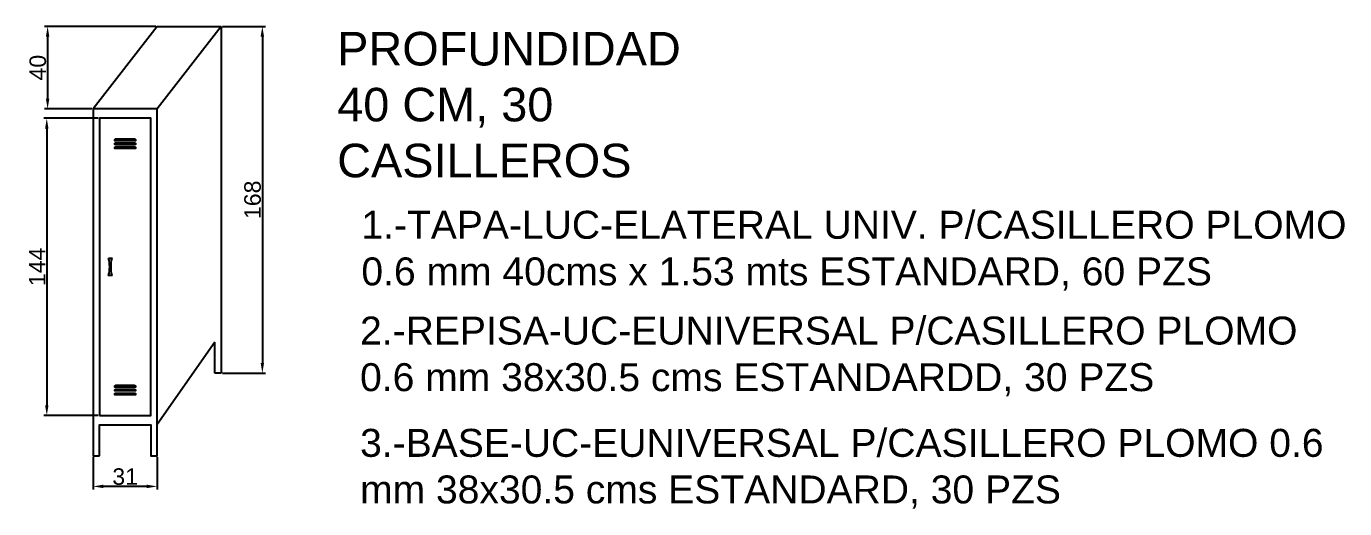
# Model space of a CAD drawing. Header units: millimetres. Extents: x 6614975 to 6624097, y 8742145 to 8746891.
# Drawn here: x 6616641 to 6617280, y 8743936 to 8744170 of the extents above; entities that cross this region are included whole.
import ezdxf

# ---------------------------------------------------------------- set-up
doc = ezdxf.new("R2010")
doc.units = ezdxf.units.MM
doc.styles.get("Standard").update_dxf_attribs({"font": 'arial.ttf'})
doc.dimstyles.new('ISO-25', dxfattribs={"dimtxt": 8, "dimasz": 5, "dimexe": 1.5, "dimexo": 0.625, "dimtad": 1, "dimtxsty": 'Standard', "dimcen": 2.5, "dimclrd": 1, "dimclre": 1, "dimclrt": 143, "dimadec": 0, "dimazin": 0, "dimtfac": 1, "dimtmove": 0, "dimatfit": 3, "dimfxl": 1, "dimarcsym": 0})

# ---------------------------------------------------------------- blocks, each defined once
blk = doc.blocks.new('*D90')
at = {"color": 1, "lineweight": -2, "transparency": 16777216}
for p, q in [((6616703.75, 8744169.96), (6616649.81, 8744169.96)), ((6616672.75, 8744129.96), (6616649.81, 8744129.96))]:
    blk.add_line(p, q, dxfattribs=at)
at = {"color": 1, "linetype": 'Continuous', "lineweight": -2, "transparency": 16777216}
blk.add_line((6616651.31, 8744164.96), (6616651.31, 8744134.96), dxfattribs=at)
at = {"color": 1, "transparency": 16777216}
for points in [[(6616650.48, 8744164.96), (6616652.15, 8744164.96), (6616651.31, 8744169.96)], [(6616650.48, 8744134.96), (6616652.15, 8744134.96), (6616651.31, 8744129.96)]]:
    blk.add_solid(points, dxfattribs=at)
at = {"layer": 'Defpoints', "color": 0, "transparency": 16777216}
for p in [(6616704.38, 8744169.96), (6616651.31, 8744129.96), (6616673.38, 8744129.96)]:
    blk.add_point(p, dxfattribs=at)
at = {"color": 143, "transparency": 16777216, "insert": (6616646.6, 8744149.96), "char_height": 8, "attachment_point": 5, "rotation": 90}
blk.add_mtext('40', dxfattribs=at)
blk = doc.blocks.new('*D91')
at = {"color": 1, "lineweight": -2, "transparency": 16777216}
for p, q in [((6616736, 8744169.96), (6616756.84, 8744169.96)), ((6616736, 8744001.96), (6616756.84, 8744001.96))]:
    blk.add_line(p, q, dxfattribs=at)
at = {"color": 1, "linetype": 'Continuous', "lineweight": -2, "transparency": 16777216}
blk.add_line((6616755.34, 8744164.96), (6616755.34, 8744006.96), dxfattribs=at)
at = {"color": 1, "transparency": 16777216}
for points in [[(6616754.5, 8744164.96), (6616756.17, 8744164.96), (6616755.34, 8744169.96)], [(6616754.5, 8744006.96), (6616756.17, 8744006.96), (6616755.34, 8744001.96)]]:
    blk.add_solid(points, dxfattribs=at)
at = {"layer": 'Defpoints', "color": 0, "transparency": 16777216}
for p in [(6616735.38, 8744169.96), (6616735.38, 8744001.96), (6616755.34, 8744001.96)]:
    blk.add_point(p, dxfattribs=at)
at = {"color": 143, "transparency": 16777216, "insert": (6616750.63, 8744085.96), "char_height": 8, "attachment_point": 5, "rotation": 90}
blk.add_mtext('168', dxfattribs=at)
blk = doc.blocks.new('*D92')
at = {"color": 1, "lineweight": -2, "transparency": 16777216}
for p, q in [((6616673.38, 8743961.33), (6616673.38, 8743945.63)), ((6616704.38, 8743961.33), (6616704.38, 8743945.63))]:
    blk.add_line(p, q, dxfattribs=at)
at = {"color": 1, "linetype": 'Continuous', "lineweight": -2, "transparency": 16777216}
blk.add_line((6616699.38, 8743947.13), (6616678.38, 8743947.13), dxfattribs=at)
at = {"color": 1, "transparency": 16777216}
for points in [[(6616678.38, 8743947.97), (6616678.38, 8743946.3), (6616673.38, 8743947.13)], [(6616699.38, 8743947.97), (6616699.38, 8743946.3), (6616704.38, 8743947.13)]]:
    blk.add_solid(points, dxfattribs=at)
at = {"layer": 'Defpoints', "color": 0, "transparency": 16777216}
for p in [(6616673.38, 8743961.96), (6616704.38, 8743961.96), (6616673.38, 8743947.13)]:
    blk.add_point(p, dxfattribs=at)
at = {"color": 143, "transparency": 16777216, "insert": (6616688.88, 8743951.84), "char_height": 8, "attachment_point": 5}
blk.add_mtext('31', dxfattribs=at)
blk = doc.blocks.new('*D93')
at = {"color": 1, "lineweight": -2, "transparency": 16777216}
for p, q in [((6616675.75, 8744125.46), (6616649.42, 8744125.46)), ((6616675.75, 8743981.46), (6616649.42, 8743981.46))]:
    blk.add_line(p, q, dxfattribs=at)
at = {"color": 1, "linetype": 'Continuous', "lineweight": -2, "transparency": 16777216}
blk.add_line((6616650.92, 8744120.46), (6616650.92, 8743986.46), dxfattribs=at)
at = {"color": 1, "transparency": 16777216}
for points in [[(6616650.09, 8744120.46), (6616651.75, 8744120.46), (6616650.92, 8744125.46)], [(6616650.09, 8743986.46), (6616651.75, 8743986.46), (6616650.92, 8743981.46)]]:
    blk.add_solid(points, dxfattribs=at)
at = {"layer": 'Defpoints', "color": 0, "transparency": 16777216}
for p in [(6616676.38, 8744125.46), (6616650.92, 8743981.46), (6616676.38, 8743981.46)]:
    blk.add_point(p, dxfattribs=at)
at = {"color": 143, "transparency": 16777216, "insert": (6616646.28, 8744053.46), "char_height": 8, "attachment_point": 5, "rotation": 90}
blk.add_mtext('144', dxfattribs=at)

msp = doc.modelspace()

# ---------------------------------------------------------------- linework, layer by layer
for p, q in [((6616704.379, 8744169.959), (6616673.379, 8744129.959)), ((6616735.379, 8744169.959), (6616704.379, 8744129.959)), ((6616704.379, 8744169.959), (6616735.379, 8744169.959)), ((6616735.379, 8744169.959), (6616735.379, 8744001.959)), ((6616681.029, 8744057.351), (6616681.229, 8744057.351)), ((6616681.129, 8744057.451), (6616681.129, 8744057.251)), ((6616682.029, 8744057.351), (6616682.229, 8744057.351)), ((6616682.129, 8744057.451), (6616682.129, 8744057.251)), ((6616681.029, 8744049.568), (6616681.229, 8744049.568)), ((6616681.129, 8744049.668), (6616681.129, 8744049.468)), ((6616682.029, 8744049.568), (6616682.229, 8744049.568)), ((6616682.129, 8744049.668), (6616682.129, 8744049.468)), ((6616732.379, 8744016.959), (6616704.379, 8743977.148)), ((6616732.379, 8744001.959), (6616732.379, 8744016.959)), ((6616735.379, 8744001.959), (6616732.379, 8744001.959))]:
    msp.add_line(p, q)
for points in [[(6616676.379, 8743961.959), (6616676.379, 8743976.959), (6616701.379, 8743976.959), (6616701.379, 8743961.959), (6616704.379, 8743961.959), (6616704.379, 8744129.959), (6616673.379, 8744129.959), (6616673.379, 8743961.959)], [(6616676.379, 8743981.459), (6616701.379, 8743981.459), (6616701.379, 8744125.459), (6616676.379, 8744125.459)]]:
    msp.add_lwpolyline(points, close=True)
for points in [[(6616693.879, 8744115.019), (6616693.879, 8744114.578), (6616683.879, 8744114.578), (6616683.879, 8744115.019, -0.4142136), (6616684.319, 8744115.459), (6616693.438, 8744115.459, -0.4142136)], [(6616693.879, 8744113.138), (6616693.879, 8744112.697), (6616683.879, 8744112.697), (6616683.879, 8744113.138, -0.4142136), (6616684.319, 8744113.578), (6616693.438, 8744113.578, -0.4142136)], [(6616693.879, 8744111.257), (6616693.879, 8744110.817), (6616683.879, 8744110.817), (6616683.879, 8744111.257, -0.4142136), (6616684.319, 8744111.697), (6616693.438, 8744111.697, -0.4142136)], [(6616693.879, 8743995.662), (6616693.879, 8743995.221), (6616683.879, 8743995.221), (6616683.879, 8743995.662, -0.4142136), (6616684.319, 8743996.102), (6616693.438, 8743996.102, -0.4142136)], [(6616693.879, 8743993.781), (6616693.879, 8743993.34), (6616683.879, 8743993.34), (6616683.879, 8743993.781, -0.4142136), (6616684.319, 8743994.221), (6616693.438, 8743994.221, -0.4142136)], [(6616693.879, 8743991.9), (6616693.879, 8743991.459), (6616683.879, 8743991.459), (6616683.879, 8743991.9, -0.4142136), (6616684.319, 8743992.34), (6616693.438, 8743992.34, -0.4142136)]]:
    msp.add_lwpolyline(points, format="xyb", close=True)
msp.add_lwpolyline([(6616680.879, 8744057.601), (6616682.379, 8744057.601, 0.1207012), (6616682.379, 8744049.318), (6616680.879, 8744049.318, 0.120703), (6616680.879, 8744057.601)], format="xyb")
for centre in [(6616681.129, 8744057.351), (6616682.129, 8744057.351), (6616681.129, 8744049.568), (6616682.129, 8744049.568)]:
    msp.add_circle(centre, 0.1)

# ---------------------------------------------------------------- texts
at = {"char_height": 16.24849, "attachment_point": 1}
for s, width, heights, insert in [('PROFUNDIDAD 40 CM, 30 CASILLEROS', 165.49439, [0], (6616791.589, 8744167.275)), ('{\\H0.83333x;1.-TAPA-LUC-ELATERAL UNIV. P/CASILLERO PLOMO 0.6 mm 40cms x 1.53 mts ESTANDARD, 60 PZS}', 495.00812, [45.916], (6616803.311, 8744080.62)), ('{\\H0.83333x;2.-REPISA-UC-EUNIVERSAL P/CASILLERO PLOMO 0.6 mm 38x30.5 cms ESTANDARDD, 30 PZS}', 473.48605, [56.037], (6616802.678, 8744029.386)), ('{\\H0.83333x;3.-BASE-UC-EUNIVERSAL P/CASILLERO PLOMO 0.6 mm 38x30.5 cms ESTANDARD, 30 PZS}', 472.85304, [58.567], (6616802.678, 8743974.99))]:
    msp.add_mtext_dynamic_manual_height_columns(s, width=width, gutter_width=81.242, heights=heights, dxfattribs=dict(at, insert=insert))

# ---------------------------------------------------------------- dimensions: what is measured, and where the dimension line sits
for base, p1, p2, picture, middle in [((6616651.313, 8744129.959), (6616704.379, 8744169.959), (6616673.379, 8744129.959), '*D90', (6616646.603, 8744149.959)), ((6616755.338, 8744001.959), (6616735.379, 8744169.959), (6616735.379, 8744001.959), '*D91', (6616750.628, 8744085.959)), ((6616650.919, 8743981.459), (6616676.379, 8744125.459), (6616676.379, 8743981.459), '*D93', (6616646.278, 8744053.459))]:
    dim = msp.add_linear_dim(base=base, p1=p1, p2=p2, angle=90, dimstyle='ISO-25')
    dim.commit()
    dim.dimension.update_dxf_attribs({"geometry": picture, "text_midpoint": middle})
dim = msp.add_linear_dim(base=(6616673.379, 8743947.133), p1=(6616704.379, 8743961.959), p2=(6616673.379, 8743961.959), dimstyle='ISO-25')
dim.commit()
dim.dimension.update_dxf_attribs({"geometry": '*D92', "text_midpoint": (6616688.879, 8743951.845)})

doc.saveas('drawing.dxf')
